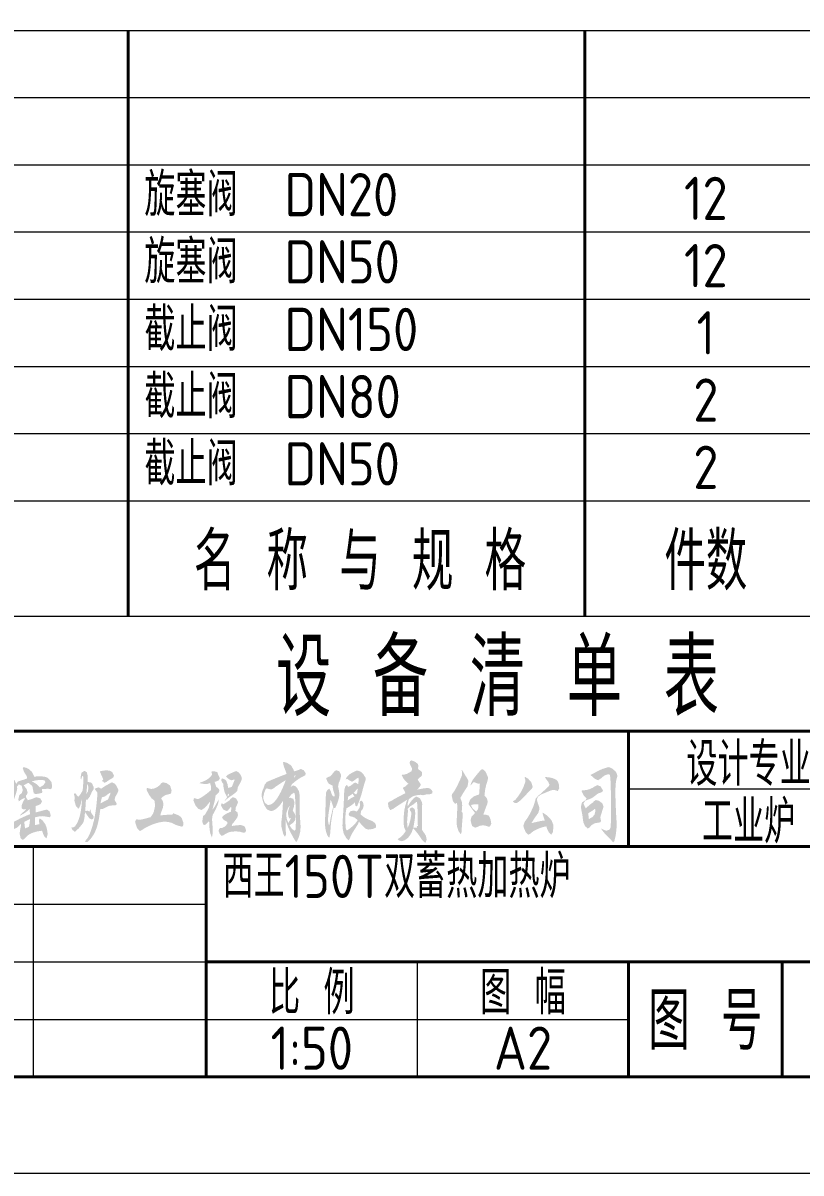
# Model space of a CAD drawing. Header units: millimetres. Extents: x -45744 to 19596, y 135 to 25335.
# Drawn here: x 10650 to 15513, y 135 to 7321 of the extents above; entities that cross this region are included whole.
import ezdxf
from ezdxf.enums import TextEntityAlignment as Align

# ---------------------------------------------------------------- set-up
doc = ezdxf.new("R2010")
doc.units = ezdxf.units.MM
doc.header["$LTSCALE"] = 500
doc.layers.add('ELEMENT', color=3, linetype='Continuous')
for name, color, linetype, lineweight in [('SHI', 7, 'Continuous', 40), ('WEN', 3, 'Continuous', 20), ('XI', 2, 'Continuous', 20)]:
    doc.layers.add(name, color=color, linetype=linetype, lineweight=lineweight)
doc.styles.add('GB', font='gbenor.shx', dxfattribs={"bigfont": 'gbcbig.shx'})

# ---------------------------------------------------------------- blocks, each defined once
blk = doc.blocks.new('A$C2E9364A1')
at = {"layer": 'ELEMENT'}
h = blk.add_hatch(color=256, dxfattribs=at)
h.paths.add_polyline_path([(1179.6, 298), (1178.6, 302.4), (1171.2, 317.6), (1159.8, 328.2), (1147.9, 334.6), (1136.7, 337.6), (1132.9, 333.8), (1137, 320.6), (1139.5, 315.3), (1149.4, 300.1), (1151.4, 290.9), (1150.2, 290.4), (1134.4, 284.8), (1123.8, 281.8), (1112.3, 277.5), (1156, 272.9), (1156.2, 272.9), (1167.9, 263.3), (1172.7, 258.7), (1175.5, 244.2), (1178.3, 229.5), (1185.4, 226), (1186.7, 226), (1200.7, 228.3), (1212.6, 231.1), (1213.8, 234.6), (1211.8, 247.3), (1230.3, 247.8), (1235.9, 249.1), (1204, 254.1), (1202.9, 254.7), (1191.5, 265.8), (1186.7, 269.6), (1170.2, 279), (1171, 279), (1185.7, 282.3), (1199.1, 284.3), (1212.1, 284.8), (1244.8, 284.8), (1236.4, 293.5)])
h.paths.add_polyline_path([(1109, 242.7), (1110.1, 250.1), (1108.5, 255.7), (1116.9, 266.6), (1105.8, 268.1), (1099.7, 282.6), (1094.1, 286.4), (1092, 283.1), (1094.1, 273.4), (1096.4, 264.8), (1092.3, 246.5), (1091.8, 245), (1085.2, 228.5), (1084.4, 227.2), (1081.9, 207.7), (1082.4, 196.8), (1088, 185.9), (1090, 187.2), (1091.8, 189.4), (1097.9, 206.9), (1105.8, 230.8)])
h.paths.add_polyline_path([(1152.9, 233.1), (1149.1, 246.8), (1141, 256.9), (1136.7, 261.8), (1141.3, 264.8), (1156, 272.9), (1112.3, 277.5), (1105.8, 268.1), (1116.9, 266.6), (1120.7, 264.3), (1128.6, 260.7), (1131.6, 248.6), (1132.9, 242), (1129.1, 230.3), (1118.9, 221.9), (1118.7, 221.7), (1114.9, 204.7), (1116.4, 196.5), (1120, 198.3), (1126.6, 203.4), (1140.8, 210.5), (1145.8, 215.1), (1147.1, 220.4), (1150.7, 224.7)])
h.paths.add_polyline_path([(1252.4, 274.4), (1244.8, 284.8), (1212.1, 284.8), (1223.2, 282.6), (1227, 275.5), (1218.9, 264), (1216.1, 261.5), (1204, 254.1), (1235.9, 249.1), (1241.3, 247.5), (1246.8, 246), (1251.7, 248.6), (1254.2, 255.7)])
h.paths.add_polyline_path([(1223.2, 298), (1215.6, 298.8), (1201.4, 299.3), (1193, 299.3), (1179.6, 298), (1236.4, 293.5)], flags=17)
h.paths.add_polyline_path([(1205.7, 207.7), (1203.7, 209), (1190.5, 212.8), (1185.2, 211.8), (1180.9, 209.7), (1167.9, 204.9), (1153.7, 200.9), (1212.8, 195.8)], flags=17)
h.paths.add_polyline_path([(1206.5, 185.1), (1212.8, 195.8), (1153.7, 200.9), (1145.8, 215.1), (1140.8, 210.5), (1141.3, 206.9), (1133.9, 193), (1129.3, 181.8), (1127.8, 168.1), (1161.3, 164.6), (1161.6, 162.5), (1162.6, 143), (1185.9, 150.1), (1186.7, 163.3), (1185.9, 176.8), (1195.1, 179.5)])
h.paths.add_polyline_path([(1161.3, 164.6), (1146.6, 164.3), (1141, 157), (1126.8, 144.5), (1121.2, 138.7), (1123.5, 138.2), (1124.3, 138.4), (1138.2, 146), (1149.9, 154.2)])
h.paths.add_polyline_path([(1127.8, 168.1), (1135.2, 162.8), (1146.6, 164.3), (1161.3, 164.6)])
h.paths.add_polyline_path([(1201.2, 133.9), (1213.3, 134.9), (1248.9, 135.6), (1248.9, 136.7), (1244, 154.2), (1233.1, 162.5), (1185.9, 150.1), (1162.6, 143), (1150.2, 137.9), (1135.4, 131.3), (1121.7, 125), (1162.6, 123), (1162.1, 109.8), (1158.8, 91.2), (1183.1, 97.8), (1183.1, 109), (1183.9, 130.1), (1186.4, 130.6)])
h.paths.add_polyline_path([(1150.7, 117.4), (1162.6, 123), (1121.7, 125), (1109.3, 118.6), (1097.6, 112.6), (1087.2, 106.5), (1082.4, 104.7), (1125.8, 103.2), (1125.3, 94), (1121.5, 74.5), (1120.2, 63.8), (1120.2, 61.6), (1124.3, 43.8), (1133.2, 36.2), (1143.6, 44.5), (1146.6, 48.6), (1155.2, 56.5), (1166.1, 63.1), (1179.3, 68.1), (1194.8, 72.2), (1212.8, 74.7), (1143.1, 84.4), (1141.5, 91.2), (1139.2, 111.3)])
h.paths.add_polyline_path([(1125.8, 103.2), (1082.4, 104.7), (1079.9, 105.4), (1077.8, 106.2), (1074.3, 101.6), (1079.1, 86.7), (1090, 80.3), (1092.6, 80.6), (1106.5, 85.9), (1114.4, 91.2)])
h.paths.add_polyline_path([(1225.3, 102.9), (1215.6, 116.1), (1214.9, 116.9), (1203.4, 126), (1200.1, 119.2), (1201.4, 101.1), (1196.8, 100.9), (1183.1, 97.8), (1158.8, 91.2), (1151.7, 88.2), (1143.1, 84.4), (1212.8, 74.7), (1216.6, 62.8), (1223.5, 49.4), (1230.8, 43.3), (1231.6, 43.5), (1235.7, 59.8), (1234.9, 72.5), (1230.6, 91.2)])
h.paths.add_polyline_path([(1248.9, 135.6), (1213.3, 134.9), (1219.7, 134.6), (1232.6, 132.6), (1244.8, 130.3)], flags=17)
h = blk.add_hatch(color=256, dxfattribs=at)
h.paths.add_polyline_path([(2254.7, 319.9), (2251.4, 328.7), (2243.3, 342.7), (2238.7, 347), (2225.5, 355.1), (2224.3, 355.4), (2211.3, 359.5), (2208.5, 356.9), (2212.3, 341.2), (2213.1, 338.6), (2219.5, 321.9), (2223.8, 309.5), (2217.2, 306.9), (2204.5, 302.1), (2191, 296.8), (2176.6, 290.9), (2254.5, 293.5), (2256.2, 301.6), (2261.3, 303.6), (2301.2, 304.4), (2302.9, 311.5)])
h.paths.add_polyline_path([(2283.1, 330), (2281.6, 329.8), (2281.6, 329.5), (2272, 325.2), (2254.7, 319.9), (2302.9, 311.5), (2294.8, 324.4)])
h.paths.add_polyline_path([(2203, 273.2), (2220.2, 283.8), (2274.5, 289.4), (2285.2, 295.8), (2295.3, 300.6), (2301.2, 304.4), (2261.3, 303.6), (2262.3, 302.4), (2254.5, 293.5), (2176.6, 290.9), (2142.8, 276.7), (2133.2, 265.8), (2129.9, 254.1), (2142.1, 249.8), (2149.9, 247.5), (2159.6, 245), (2169, 249.1), (2169.7, 249.8), (2177.8, 256.2), (2188.7, 263.8)])
h.paths.add_polyline_path([(2137.2, 246.5), (2142.1, 249.8), (2129.9, 254.1), (2123.5, 239.4), (2120, 223.7), (2120.7, 216.1), (2126.1, 195), (2132.2, 178.8), (2148.9, 180.8), (2145.9, 181.1), (2133.9, 190.2), (2132.2, 193), (2127.1, 209.5), (2127.1, 212.3), (2131.1, 231.1)])
h.paths.add_polyline_path([(2197.1, 181.3), (2209, 198.3), (2182.9, 206.2), (2171.5, 192), (2160.1, 183.6), (2148.9, 180.8), (2132.2, 178.8), (2140.5, 165.8), (2146.4, 160.5), (2159.1, 156.2), (2163.6, 156.5), (2174.3, 160.5), (2185.4, 168.9)])
h.paths.add_polyline_path([(2268.2, 249.8), (2259.3, 259.2), (2250.2, 261.8), (2240.5, 255.4), (2209, 254.9), (2201.4, 238.2), (2193.6, 223.2), (2185.4, 209.7), (2232.9, 210.2), (2233.7, 212), (2243.8, 225.2), (2253.5, 231.6), (2275.3, 236.6)])
h.paths.add_polyline_path([(2277.6, 220.7), (2275.3, 236.6), (2253.5, 231.6), (2257, 228.3), (2257.3, 228), (2258.5, 216.1), (2260.3, 188.2), (2260.8, 178), (2261.6, 157.7), (2261.8, 138.2), (2262.1, 119.7), (2261.8, 94.3), (2261.3, 81.1), (2257.8, 74.5), (2280.1, 70.9), (2281.6, 89.2), (2281.6, 91.5), (2280.3, 113.1), (2279.1, 127.5), (2278.1, 146.3), (2278.1, 146.8), (2277.3, 164.1), (2277.3, 186.4), (2277.3, 204.9)])
h.paths.add_polyline_path([(2249.9, 270.6), (2261.6, 280.3), (2274.5, 289.4), (2220.2, 283.8), (2216.4, 273.2), (2209, 254.9), (2240.5, 255.4), (2245.6, 266.6)], flags=17)
h.paths.add_polyline_path([(2228.6, 165.8), (2236.5, 178.8), (2208.5, 188.7), (2206.8, 160.5), (2205.2, 138.7), (2203.7, 123.5), (2202.4, 114.3), (2201.4, 100.1), (2202.2, 92.3), (2207.3, 70.7), (2210.3, 60.3), (2216.9, 49.4), (2221, 58.3), (2221, 58.8), (2220.2, 80.1), (2220.2, 82.6), (2219.5, 101.9), (2219.2, 122.2), (2224.8, 122.2), (2222, 138.9), (2222.7, 148.1)])
h.paths.add_polyline_path([(2280.1, 70.9), (2257.8, 74.5), (2248.1, 80.3), (2245.1, 83.1), (2235.7, 97.6), (2238.5, 98.9), (2230.9, 106.7), (2224.8, 122.2), (2219.2, 122.2), (2223.5, 107.2), (2230.1, 89.2), (2231.9, 85.1), (2239.2, 69.4), (2248.1, 52.7), (2254.2, 41.8), (2261.1, 30.6), (2263.9, 28.6), (2266.4, 30.3), (2274.8, 49.4), (2275.5, 51.7)])
h.paths.add_polyline_path([(2259, 118.4), (2261.1, 130.1), (2240.8, 127.8), (2241.5, 127), (2240.8, 124.5), (2230.9, 106.7), (2238.5, 98.9), (2250.7, 107.5)])
h.paths.add_polyline_path([(2252.7, 152.4), (2249.1, 157.7), (2251.2, 164.6), (2253.7, 173.2), (2256.5, 190.7), (2256.5, 192), (2251.9, 206.2), (2239.2, 211), (2232.9, 210.2), (2185.4, 209.7), (2182.9, 206.2), (2209, 198.3), (2208.5, 188.7), (2236.5, 178.8), (2237, 177.3), (2233.2, 166.6), (2229.1, 150.1), (2231.1, 134.1), (2235.7, 124.7), (2238.5, 126.3), (2240.8, 127.8), (2261.1, 130.1), (2258.5, 143)])
h = blk.add_hatch(color=256, dxfattribs=at)
h.paths.add_polyline_path([(2824.1, 241.5), (2763.7, 244.2), (2764.2, 245.3), (2775.2, 257.2), (2777.9, 264), (2777.4, 267.8), (2768.1, 281.8), (2765.8, 286.1), (2772.9, 294.2), (2782, 300.8), (2784, 308.4), (2783.3, 316.3), (2780, 320.6), (2773.1, 325.2), (2768.1, 329.3), (2767, 332.6), (2767.8, 337.1), (2768.6, 344), (2766.3, 350.8), (2754.1, 360), (2753.1, 360.5), (2740.4, 365.5), (2734.1, 362.5), (2732, 354.4), (2737.3, 341.9), (2741.9, 333.3), (2741.2, 321.4), (2721.9, 310), (2710.7, 306.9), (2699, 305.4), (2706.9, 290.4), (2715.3, 279.5), (2727.5, 268.9), (2723.6, 265.8), (2712.7, 256.4), (2707.2, 254.1), (2704.1, 251.4), (2712.2, 237.1), (2714.5, 229.5), (2708.4, 226.5), (2691.4, 217.9), (2677.5, 210.2), (2666.6, 204.2), (2658.9, 199.3), (2650.1, 195.3), (2644.2, 192.2), (2643, 187.4), (2645.2, 171.7), (2652.3, 159.5), (2664.3, 165.1), (2669.1, 168.4), (2678.5, 175), (2690.7, 182.8), (2705.1, 192.2), (2722.4, 202.9), (2728.2, 202.9), (2731, 206.4), (2743.9, 215.8), (2747.8, 217.6), (2760.4, 221.2), (2776.2, 223.2), (2801, 224.5), (2812.2, 225.2), (2814.5, 225.2), (2825.1, 228.5), (2827.2, 235.1)])
h.paths.add_polyline_path([(2817.3, 248.3), (2808.7, 251.6), (2803.8, 251.4), (2787.6, 249.1), (2775.4, 246.8), (2763.7, 244.2), (2824.1, 241.5)], flags=17)
h.paths.add_polyline_path([(2801, 224.5), (2776.2, 223.2), (2787.8, 221.4)], flags=17)
h.paths.add_polyline_path([(2783, 150.9), (2783, 164.8), (2784.3, 183.3), (2784, 191.5), (2776.2, 206.4), (2772.9, 209.5), (2761.2, 215.8), (2757.6, 215.1), (2748.8, 208.5), (2737.6, 195.5), (2761.7, 194.5), (2763.2, 189.4), (2764, 181.3), (2765.3, 156.2), (2765.3, 154.2), (2765.8, 135.4), (2766, 115.6), (2766.3, 94.8), (2761.2, 93), (2762, 92), (2763.7, 87.2), (2724.4, 86.4), (2746.7, 85.1), (2755.4, 75.5), (2766.5, 61.8), (2775.9, 48.6), (2784, 35.9), (2792.2, 27.8), (2798.2, 24.8), (2802.8, 38.2), (2799.8, 53.4), (2795.7, 60.5), (2783.8, 77.8), (2784, 93.8)])
h.paths.add_polyline_path([(2754.6, 130.3), (2755.6, 148.3), (2753.3, 164.1), (2743.9, 170.9), (2735.6, 168.4), (2732.5, 161), (2736.3, 155.7), (2740.1, 148.3), (2739.9, 145), (2736.1, 123), (2735.8, 121.7), (2731, 102.9), (2724.4, 86.4), (2763.7, 87.2), (2762.7, 87.2), (2747.5, 87.4), (2750.3, 100.9), (2753.3, 120.7)], flags=17)
h.paths.add_polyline_path([(2740.4, 67.1), (2746.7, 85.1), (2724.4, 86.4), (2723.9, 87.7), (2722.1, 107.5), (2722.1, 115.3), (2723.6, 134.1), (2725.2, 152.6), (2724.7, 165.3), (2725.4, 166.6), (2724.7, 176), (2724.4, 187.4), (2728.2, 202.9), (2722.4, 202.9), (2720.1, 196.8), (2714.5, 178.5), (2710.7, 160.5), (2709.4, 150.9), (2707.9, 131.8), (2707.4, 110.3), (2707.4, 109.3), (2709.2, 90), (2716.3, 73.2), (2708.2, 61.8), (2697.3, 49.6), (2687.1, 43), (2682.3, 39.7), (2688.1, 34.9), (2698.5, 31.4), (2700.6, 31.6), (2713, 35.7), (2725.7, 45.6), (2731.8, 52.7)])
h.paths.add_polyline_path([(2760.2, 193.8), (2761.7, 194.5), (2737.6, 195.5), (2724.7, 176), (2725.4, 166.6), (2736.8, 177), (2747.8, 183.3)], flags=17)
h = blk.add_hatch(color=256, dxfattribs=at)
h.paths.add_polyline_path([(3539.7, 303.9), (3551.9, 307.9), (3495, 312.5), (3483.4, 307.2), (3480.3, 305.4), (3480.6, 304.9), (3492.8, 293.5), (3500.1, 288.1), (3511.3, 283.3), (3511.5, 283.3), (3524, 291.7), (3527.8, 295.3)])
h.paths.add_polyline_path([(3570.9, 330.8), (3568.9, 332), (3556.7, 337.6), (3547.8, 335.9), (3531.1, 330.5), (3524.2, 327.7), (3510.5, 321.4), (3499.1, 315), (3495, 312.5), (3551.9, 307.9), (3558, 307.2), (3560.8, 304.4), (3562.5, 285.4), (3563, 277.2), (3563.6, 258.7), (3564.3, 235.6), (3564.3, 230.3), (3564.6, 210.5), (3564.6, 191), (3564.8, 171.4), (3564.6, 154.7), (3564.6, 134.6), (3564.6, 117.4), (3564.1, 104.7), (3563.3, 88.4), (3558.2, 78.8), (3546, 75), (3535.4, 67.6), (3544.8, 56.5), (3554.9, 46.8), (3562.3, 40), (3567.1, 34.1), (3573.7, 27), (3578.8, 32.1), (3584.1, 54.2), (3584.4, 56.7), (3587.2, 79.1), (3588.2, 94.8), (3588.2, 104.2), (3587.2, 124.7), (3586.1, 140.7), (3585.1, 162.8), (3584.1, 183.6), (3583.6, 202.6), (3583.1, 220.1), (3583.1, 236.4), (3583.6, 262), (3585.9, 281), (3589.2, 293.5), (3591.7, 301.6), (3587.2, 314.3), (3583.3, 320.1)])
h.paths.add_polyline_path([(3531.3, 238.2), (3531.1, 241.5), (3523, 256.2), (3521.2, 257.7), (3508.7, 263.5), (3496.3, 257.2), (3490.5, 252.9), (3476.5, 246.5), (3467.1, 243.7), (3454.7, 242), (3444.8, 241.5), (3443.3, 238.9), (3448.9, 226.2), (3452.2, 220.4), (3463.3, 208.7), (3463.8, 207.2), (3457.7, 200.1), (3447.6, 193.5), (3445.1, 191.7), (3440.5, 175.2), (3440.5, 170.9), (3444.3, 150.1), (3446.6, 138.9), (3448.9, 120.9), (3450.4, 109.3), (3457.7, 93.8), (3468.4, 83.4), (3475.5, 87.4), (3482.1, 95.6), (3482.4, 96.1), (3494.8, 104.2), (3499.4, 105.7), (3512.5, 108), (3514.8, 108), (3521.9, 110.3), (3523.5, 115.3), (3522.2, 122.2), (3473.7, 123), (3473, 125), (3470.7, 146.8), (3483.4, 154.7), (3485.7, 155.9), (3497.3, 164.3), (3498.8, 165.1), (3461, 167.6), (3457, 173.2), (3450.9, 187.2), (3458, 198.3), (3459, 199.1), (3472.2, 204.2), (3473.7, 204.4), (3486.9, 210.2), (3489, 211.5), (3500.9, 220.7), (3511.8, 229), (3524, 232.6)])
h.paths.add_polyline_path([(3534.1, 174), (3529.3, 187.2), (3527.8, 188.7), (3515.6, 197.8), (3515.3, 198.1), (3502.1, 201.6), (3495, 196.8), (3489, 190.5), (3488.7, 190.5), (3476.5, 181.6), (3472.5, 178), (3461, 167.6), (3498.8, 165.1), (3500.9, 159), (3496.8, 142), (3496.8, 141.7), (3488.7, 131.6), (3473.7, 123), (3522.2, 122.2), (3520.7, 129.3), (3522.2, 136.4), (3526.3, 149.1), (3530.1, 161.8), (3532.3, 168.1)])
h.paths.add_polyline_path([(3546, 75), (3543, 75.3), (3529.8, 80.8), (3524.5, 83.4), (3524, 82.6), (3524.2, 82.1), (3535.4, 67.6)], flags=17)
h = blk.add_hatch(color=256, dxfattribs=at)
h.paths.add_polyline_path([(1401.9, 294.5), (1401.9, 299.3), (1397.8, 316.6), (1387.7, 322.1), (1376.2, 314.8), (1376, 314), (1380.6, 301.3), (1382.6, 299.8), (1383.4, 284.1), (1383.4, 281.5), (1382.6, 264.3), (1380.8, 241.2), (1377.8, 236.1), (1369.4, 222.2), (1363.1, 215.6), (1347.8, 209.7), (1378.3, 208), (1394, 203.1), (1398.6, 202.4), (1400.4, 202.6), (1410.2, 215.6), (1413.5, 223.2), (1395.8, 226.2), (1396.3, 230.5), (1398.1, 251.6), (1400.1, 268.9), (1419.9, 269.6), (1414.8, 273.7), (1400.9, 276.7)])
h.paths.add_polyline_path([(1376, 314), (1371.9, 296), (1373.7, 284.6), (1375.7, 290.2), (1377.8, 298.3), (1380.6, 301.3)], flags=17)
h.paths.add_polyline_path([(1426.7, 250.8), (1426.5, 253.6), (1419.9, 269.6), (1400.1, 268.9), (1404.7, 254.7), (1402.4, 237.4), (1395.8, 226.2), (1413.5, 223.2), (1419.9, 237.4), (1424.7, 243.5)], flags=17)
h.paths.add_polyline_path([(1358.7, 218.4), (1352.1, 227.8), (1347.3, 229.5), (1344.5, 225.5), (1346.3, 220.4), (1347.8, 209.7), (1363.1, 215.6)])
h.paths.add_polyline_path([(1378.3, 208), (1347.8, 209.7), (1347.3, 204.9), (1346.6, 201.4), (1346.6, 198.6), (1351.9, 179.5), (1352.9, 177), (1362.3, 165.8), (1365.8, 168.4), (1371.9, 182.3)])
h.paths.add_polyline_path([(1394, 203.1), (1378.3, 208), (1377.3, 191.7), (1375.2, 170.4), (1372.2, 151.1), (1368.4, 134.1), (1363.6, 119.7), (1358.7, 108), (1349.3, 92.8), (1340.7, 87.7), (1334.1, 87.2), (1338.7, 77.8), (1347.6, 70.7), (1351.1, 72), (1364.6, 84.9), (1373.5, 95.6), (1382.3, 106.7), (1384.1, 110.3), (1387.7, 125.5), (1390.5, 151.4), (1409.2, 153.9), (1391, 155.7), (1391.7, 165.6), (1393.5, 186.4)])
h.paths.add_polyline_path([(1414.8, 150.1), (1412.8, 164.3), (1409.2, 153.9), (1390.5, 151.4), (1399.1, 139.2), (1408, 126.3), (1417.4, 121.4), (1423.7, 124), (1426.2, 130.3), (1425.2, 135.6)], flags=17)
h.paths.add_polyline_path([(1338.2, 88.4), (1335.6, 89), (1334.1, 87.2), (1340.7, 87.7)])
h.paths.add_polyline_path([(1401.6, 157.7), (1391, 155.7), (1409.2, 153.9)], flags=16)
h.paths.add_polyline_path([(1510.2, 302.9), (1502.6, 317.1), (1495.3, 321.9), (1480.8, 324.4), (1478.8, 324.4), (1464.6, 322.7), (1453.4, 320.4), (1452.1, 318.3), (1455.9, 309.5), (1458.2, 304.9), (1465.8, 287.1), (1459.7, 279.8), (1465.6, 278.3), (1469.9, 272.2), (1479.8, 277), (1489.9, 284.3), (1499.8, 289.7), (1507.4, 295)])
h.paths.add_polyline_path([(1447.3, 254.1), (1443.7, 252.9), (1434.1, 250.1), (1430.3, 247.5), (1456.7, 248.3)], flags=17)
h.paths.add_polyline_path([(1528.2, 240.2), (1527.5, 246), (1519.1, 262.5), (1513.3, 269.1), (1501.6, 274.7), (1497.3, 272.9), (1497, 272.7), (1483.6, 265.1), (1482.1, 264.3), (1470.1, 257.4), (1456.7, 248.3), (1430.3, 247.5), (1434.1, 242), (1442, 231.1), (1440.7, 213.5), (1438.7, 191.5), (1436.4, 170.7), (1433.6, 151.4), (1430.5, 133.4), (1427.2, 116.9), (1423.2, 101.6), (1422.9, 99.9), (1416.1, 77.8), (1409, 59.8), (1401.6, 45.6), (1394, 35.7), (1389.9, 29.6), (1394.8, 27.8), (1401.6, 28.8), (1412, 39.2), (1417.9, 46.6), (1427.2, 61), (1432.1, 70.2), (1438.9, 87.4), (1442.7, 100.4), (1447, 119.9), (1448.1, 125.5), (1450.8, 143.8), (1453.9, 165.1), (1472.7, 168.9), (1474.2, 170.2), (1487.9, 176.8), (1494, 178.3), (1507.4, 179.5), (1513.8, 179.5), (1519.1, 180.8), (1520.9, 184.9), (1520.9, 186.6), (1455.4, 187.9), (1455.7, 194.3), (1460.2, 212.8), (1473.4, 216.6), (1485.9, 226.7), (1494.2, 231.8)])
h.paths.add_polyline_path([(1516.3, 216.1), (1524.4, 229.5), (1528.2, 240.2), (1494.2, 231.8), (1495.8, 230.3), (1494.2, 224.5), (1485.1, 203.9), (1483.1, 202.9), (1471.9, 197.3), (1455.4, 187.9), (1520.9, 186.6), (1512.3, 203.4)], flags=17)
h.paths.add_polyline_path([(1472.7, 168.9), (1453.9, 165.1), (1463, 164.1)], flags=17)
h = blk.add_hatch(color=256, dxfattribs=at)
h.paths.add_polyline_path([(1948.2, 292), (1942.4, 303.1), (1936.8, 317.1), (1924.1, 320.6), (1914.4, 319.9), (1912.9, 317.1), (1914.4, 312.8), (1916, 308.7), (1915.2, 305.1), (1903, 292), (1893.9, 285.6), (1881.2, 279), (1865.7, 273.4), (1907.3, 271.9), (1911.9, 255.4), (1911.4, 243), (1904.5, 236.6), (1892.9, 227.2), (1879.4, 217.6), (1866.2, 209.2), (1857.6, 204.9), (1838.6, 200.1), (1838.6, 199.6), (1907.6, 195.3), (1906.8, 187.7), (1902.5, 170.4), (1897.4, 160.3), (1917.2, 162), (1918, 166.3), (1923.1, 185.1), (1926.9, 199.8), (1930.7, 221.4), (1934, 223.4), (1944.1, 233.3), (1946.2, 243), (1940.1, 251.4), (1932.5, 256.2), (1932, 258.2), (1926.1, 276.7), (1930.2, 277.5), (1942.6, 282.3)])
h.paths.add_polyline_path([(1907.3, 271.9), (1865.7, 273.4), (1864.2, 271.1), (1872.3, 269.6), (1879.9, 268.4), (1891.4, 267.3), (1893.4, 267.3)], flags=17)
h.paths.add_polyline_path([(1907.6, 195.3), (1838.6, 199.6), (1845.7, 182.6), (1849.2, 176.2), (1858.9, 165.1), (1871.1, 160.5), (1872.3, 160.8), (1885, 168.9), (1886, 169.6), (1895.4, 180.3)])
h.paths.add_polyline_path([(1857.6, 204.9), (1850, 207.2), (1843.9, 209.5), (1840.1, 207.2), (1838.6, 200.1)])
h.paths.add_polyline_path([(1926.9, 156.2), (1931.2, 163.8), (1938.6, 181.6), (1940.1, 185.4), (1944.1, 202.4), (1943.9, 203.4), (1936.8, 193), (1934.7, 188.7), (1926.1, 173.7), (1917.2, 162), (1897.4, 160.3), (1887.3, 142.7), (1878.4, 134.9), (1875.4, 115.3), (1902.3, 113.6), (1903.8, 110.5), (1903.8, 98.9), (1905.6, 78.3), (1908.6, 62.8), (1915, 46.8), (1917.5, 59.8), (1917.7, 62.1), (1918.3, 81.3), (1918.3, 82.4), (1917, 101.9), (1916.7, 103.4), (1915.5, 123), (1918, 138.9), (1918.5, 140)])
h.paths.add_polyline_path([(1897.2, 108), (1902.3, 113.6), (1875.4, 115.3), (1875.6, 109.8), (1881, 97.6), (1888.1, 99.9)], flags=17)
h.paths.add_polyline_path([(1980.4, 264.3), (1974.8, 280.3), (1970.8, 285.4), (1958.6, 290.9), (1955, 288.7), (1953.5, 282.3), (1957.1, 274.7), (1961.6, 268.9), (1962.7, 257.7), (1962.7, 256.7), (1966.5, 237.9), (1969.3, 230), (1981.7, 228.5), (1986.3, 223.2), (1980.9, 216.8), (1977.9, 212.8), (1970, 201.6), (1966.5, 195.8), (1967, 195.8), (1975.1, 203.9), (1980.4, 208.7), (1993.1, 217.6), (1994.4, 218.6), (2006.3, 227), (2013.9, 233.3), (2020, 240.2), (1981.4, 251.4)])
h.paths.add_polyline_path([(2035.5, 302.9), (2025.8, 315.8), (2014.7, 321.1), (2007.1, 318.3), (1996.9, 313.5), (1994.1, 312.8), (1980.9, 306.4), (1973.1, 298.8), (1976.9, 294.5), (1985, 288.1), (2008.6, 286.4), (2009.1, 284.8), (2004.3, 272.9), (1997.4, 256.4), (1994.6, 254.9), (1981.4, 251.4), (2020, 240.2), (2021.8, 254.1), (2029.1, 267.1), (2035.7, 279.8), (2039, 290.4)])
h.paths.add_polyline_path([(2007.1, 286.1), (2008.6, 286.4), (1985, 288.1), (1994.9, 283.1)], flags=17)
h.paths.add_polyline_path([(1981.7, 228.5), (1969.3, 230), (1977.9, 212.8), (1980.9, 216.8), (1979.9, 218.9)], flags=17)
h.paths.add_polyline_path([(2022.8, 193), (2022.8, 193.5), (2015.2, 207.7), (2013.9, 208.7), (2000.7, 213.3), (1991.6, 205.4), (1987, 199.8), (1986.5, 199.3), (1973.6, 190.7), (1961.9, 184.1), (2019.2, 182.6)])
h.paths.add_polyline_path([(2019.2, 182.6), (1961.9, 184.1), (1958.9, 185.9), (1956.6, 187.9), (1954, 185.9), (1952.8, 180.3), (1953, 178), (1994.1, 173.7), (1995.4, 168.4), (1993.4, 153.2), (1980.2, 147.8), (1969.8, 142.2), (1960.1, 134.9), (1957.1, 128), (1964.2, 119.2), (1975.9, 112.6), (1980.2, 106.7), (1972.3, 94.8), (1969.5, 92), (1957.3, 86.4), (1952.8, 86.4), (1948.2, 85.1), (1944.1, 80.3), (1942.6, 73.2), (2009.3, 71.7), (2017, 71.7), (2029.4, 70.7), (2031.9, 70.2), (2046.4, 66.1), (2053.2, 68.1), (2056.3, 76.3), (2051.2, 90), (2048.7, 93.5), (1996.7, 94), (1999.2, 102.4), (2004, 107.5), (2014.4, 121.7), (2019.8, 129.3), (2022.8, 140), (2020.3, 150.9), (2012.1, 157), (2013.9, 171.7)])
h.paths.add_polyline_path([(1991.3, 170.9), (1994.1, 173.7), (1953, 178), (1961.1, 163.6), (1963.2, 161.8), (1975.6, 156.2), (1980.7, 157.7)], flags=17)
h.paths.add_polyline_path([(2035.2, 98.3), (2027.4, 97.8), (2014.2, 96.6), (1996.7, 94), (2048.7, 93.5)], flags=17)
h.paths.add_polyline_path([(2009.3, 71.7), (1942.6, 73.2), (1947.4, 61.3), (1955.8, 53.4), (1963.4, 56.5), (1973.1, 62.8), (1985.7, 68.4), (1995.1, 70.7)])
h = blk.add_hatch(color=256, dxfattribs=at)
h.paths.add_polyline_path([(2444.8, 284.6), (2449.1, 300.8), (2448.8, 305.9), (2442, 319.9), (2441.2, 320.4), (2428.3, 324.7), (2419.9, 319.1), (2419.1, 317.1), (2408.7, 303.9), (2403.4, 299.8), (2390.2, 293.7), (2387.2, 290.4), (2393.3, 276.2), (2397.8, 269.4), (2410.5, 262.8), (2413.8, 261), (2414.3, 255.4), (2416.1, 244.2), (2420.4, 230.8), (2422.7, 220.7), (2420.4, 214.8), (2440.2, 210.2), (2442.2, 226.2), (2439.4, 245), (2436.7, 256.9), (2439.2, 271.9)])
h.paths.add_polyline_path([(2440.2, 210.2), (2420.4, 214.8), (2413.3, 219.9), (2407.2, 233.1), (2407, 236.6), (2400.1, 248.3), (2392.8, 243.5), (2387.2, 233.1), (2386.7, 229.8), (2385.4, 208), (2406, 203.9), (2410.3, 191.5), (2416.6, 173.2), (2412.8, 158.7), (2408.5, 140.5), (2404.7, 121.4), (2401.1, 101.6), (2399.1, 97.8), (2406.2, 92.8), (2407.5, 107.5), (2410, 125.2), (2413.6, 146), (2418.1, 169.9), (2426, 170.7), (2434.4, 190.7)])
h.paths.add_polyline_path([(2406, 203.9), (2385.4, 208), (2385.1, 191.5), (2384.4, 166.9), (2383.9, 146.6), (2383.1, 130.1), (2382.1, 117.6), (2381.8, 104.9), (2382.1, 101.9), (2384.6, 81.9), (2386.2, 73.5), (2391.7, 56.5), (2399.1, 45.6), (2400.9, 47.8), (2403.9, 63.1), (2406.2, 92), (2406.2, 92.8), (2399.1, 97.8), (2396.3, 104.9), (2395, 117.6), (2395.8, 134.4), (2396.6, 141.2), (2399.6, 161.8), (2400.1, 164.6), (2402.9, 182.1)])
h.paths.add_polyline_path([(2426, 170.7), (2418.1, 169.9), (2422.4, 167.6)], flags=17)
h.paths.add_polyline_path([(2539.7, 310.2), (2528.8, 319.6), (2516.1, 323.4), (2510, 321.9), (2494.5, 314.3), (2482.6, 306.9), (2473.5, 298), (2468.1, 287.4), (2468.9, 286.6), (2470.9, 287.9), (2474.7, 288.7), (2513.3, 290.4), (2520.4, 293.7), (2549.8, 294.2)])
h.paths.add_polyline_path([(2513.3, 290.4), (2474.7, 288.7), (2482.8, 283.1), (2493.8, 277.5), (2503.1, 282.3)], flags=17)
h.paths.add_polyline_path([(2550.8, 287.4), (2549.8, 294.2), (2520.4, 293.7), (2521.9, 288.9), (2521.9, 287.6), (2519.9, 267.1), (2489.4, 261.5), (2478.8, 256.2), (2465.3, 255.4), (2518.1, 249.3), (2515.3, 230.8), (2511, 224.7), (2532.6, 222.9), (2538.7, 245.3), (2538.9, 246.8), (2545.5, 270.4), (2549.6, 282.3)])
h.paths.add_polyline_path([(2519.9, 267.1), (2508.2, 273.9), (2501.1, 270.6), (2489.4, 261.5)], flags=17)
h.paths.add_polyline_path([(2472.2, 264.3), (2465.3, 255.4), (2478.8, 256.2)], flags=17)
h.paths.add_polyline_path([(2509.7, 240.7), (2518.1, 249.3), (2465.3, 255.4), (2462.5, 243.5), (2461, 220.4), (2461, 213.8), (2460.5, 200.4), (2459.7, 183.3), (2458.5, 162.5), (2457, 137.9), (2455.2, 109.8), (2454.7, 97.1), (2455.2, 85.1), (2458.7, 67.4), (2473.2, 75.8), (2468.9, 81.1), (2467.4, 99.1), (2467.1, 102.4), (2466.6, 121.7), (2466.6, 129.8), (2468.1, 149.9), (2471.4, 167.4), (2485.1, 175.2), (2497.3, 184.1), (2506.9, 193.5), (2523.2, 195), (2476.5, 200.1), (2478, 215.8), (2484.1, 218.6), (2496.5, 227.5), (2500.9, 230.8)])
h.paths.add_polyline_path([(2532.6, 222.9), (2511, 224.7), (2500.9, 230.8), (2496.5, 227.5), (2504.2, 215.8), (2502.6, 215.3), (2491, 209.7), (2476.5, 200.1), (2523.2, 195), (2527, 205.4)])
h.paths.add_polyline_path([(2523.2, 195), (2506.9, 193.5), (2506.4, 185.9), (2508.5, 178.5), (2512, 175.2), (2515.6, 177.3), (2515.8, 177.5)], flags=17)
h.paths.add_polyline_path([(2542.5, 178.5), (2539.4, 193.5), (2532.8, 199.1), (2527.8, 196.8), (2525.7, 192), (2526.7, 186.6), (2527.5, 180.1), (2525, 169.6), (2514.3, 153.9), (2479.8, 143.8), (2484.1, 135.1), (2494, 132.9), (2505.4, 128.8), (2505.9, 128.5), (2517.6, 118.4), (2515.6, 114.8), (2523.2, 112.6), (2527.2, 107), (2538.7, 94), (2541.2, 91.5), (2552.1, 81.9), (2562.8, 79.6), (2565.6, 79.8), (2580, 82.1), (2592.2, 86.7), (2594, 94.5), (2589.7, 106.2), (2589.4, 106.5), (2577.2, 115.1), (2564.8, 119.7), (2550.6, 126.5), (2538.9, 134.1), (2529.5, 142.2), (2531.8, 156.5), (2539.4, 166.1)])
h.paths.add_polyline_path([(2518.1, 100.9), (2523.2, 112.6), (2515.6, 114.8), (2506.2, 102.7), (2493.2, 90.5), (2481.8, 81.1), (2473.2, 75.8), (2458.7, 67.4), (2461.5, 59.8), (2470.2, 44.8), (2480, 35.2), (2484.4, 40.7), (2488.2, 50.4), (2496, 65.9), (2506.2, 82.1)])
h.paths.add_polyline_path([(2514.3, 153.9), (2513.8, 154.2), (2500.6, 158.2), (2500.3, 158.2), (2486.9, 154.9), (2479.8, 143.8)], flags=17)
h = blk.add_hatch(color=256, dxfattribs=at)
h.paths.add_polyline_path([(3048.4, 314.3), (3044.1, 321.4), (3034.2, 329.3), (3027.6, 326.7), (3024.3, 323.2), (3011.1, 307.7), (3001.2, 295.3), (2993.1, 284.6), (2986.5, 271.9), (2984.2, 264), (2985.3, 262), (2990.1, 268.9), (2997.9, 275.5), (3053.5, 277.5), (3056.6, 292), (3056.3, 295.8)])
h.paths.add_polyline_path([(3053.5, 277.5), (2997.9, 275.5), (3004.3, 273.4), (3012.7, 269.9), (3022.8, 269.1), (3022.1, 261), (3020.8, 238.7), (3019.5, 223.9), (3012.2, 222.4), (2998.5, 216.8), (2988.1, 208.7), (2981.7, 201.4), (2976.4, 187.2), (2977.1, 182.6), (2985.5, 170.7), (3002.3, 148.3), (3008.4, 154.7), (3004.3, 156.7), (2992.9, 166.9), (2986.3, 178.5), (2990.3, 182.6), (3002, 183.6), (3053.3, 184.9), (3055, 195.8), (3051.7, 208.7), (3041.8, 220.4), (3041.8, 221.9), (3044.4, 243.5), (3048.4, 262)])
h.paths.add_polyline_path([(3053.3, 184.9), (3002.6, 183.6), (3016.7, 183.1), (3015.5, 164.3), (3008.4, 154.7), (3002.3, 148.3), (3000.5, 145.8), (2988.3, 133.6), (2985, 119.9), (2985.5, 112), (2990.1, 95.6), (2990.8, 94.3), (3002.8, 87.4), (3009.6, 89.2), (3021.8, 94.8), (3034.2, 97.1), (3070, 103.2), (3067, 121.4), (3059.6, 137.2), (3037, 140.5), (3038.3, 145), (3043.6, 160.5)])
h.paths.add_polyline_path([(2947.2, 150.9), (2948.5, 162.8), (2949.7, 179.3), (2948.2, 193), (2927.2, 190.2), (2929.4, 179.3), (2929.2, 164.1), (2928.2, 140), (2927.2, 122.4), (2926.6, 109), (2927.9, 92.8), (2933.8, 75.5), (2934.8, 72.7), (2943.6, 60.5), (2946.7, 66.9), (2947.5, 77.5), (2948.5, 94.8), (2950.2, 115.9), (2952.3, 141.2)])
h.paths.add_polyline_path([(2952.3, 227.8), (2961.4, 242.5), (2970.3, 255.7), (2971.6, 258.2), (2975.1, 276.7), (2974.9, 281.8), (2967.2, 296.5), (2962.9, 302.6), (2951, 322.9), (2948.5, 326.2), (2947.7, 324.7), (2948.5, 319.9), (2949, 311.7), (2948.2, 302.9), (2946.4, 297.8), (2937.3, 277.5), (2936.3, 275.2), (2927.7, 257.7), (2920.3, 243.7), (2916.7, 238.2), (2907.6, 225.5), (2906.3, 218.9), (2906.6, 218.1), (2910.9, 199.1), (2911.7, 196.5), (2920.6, 185.1), (2927.2, 190.2), (2948.2, 193), (2942.1, 210.5), (2942.9, 211.8)])
h.paths.add_polyline_path([(3070, 103.2), (3034.2, 97.1), (3038.3, 97.1), (3051.2, 94), (3061.4, 90.7), (3063.2, 91)], flags=17)
h.paths.add_polyline_path([(3048.7, 140.7), (3037, 140.5), (3059.6, 137.2)], flags=17)
h.paths.add_polyline_path([(2949.7, 152.6), (2947.2, 150.9), (2952.3, 141.2)], flags=17)
h = blk.add_hatch(color=256, dxfattribs=at)
h.paths.add_polyline_path([(3253.5, 207.2), (3254.2, 208.5), (3264.1, 219.6), (3273.5, 227.2), (3286.2, 238.7), (3300.4, 251.9), (3306, 256.9), (3310.6, 264.3), (3305.2, 277), (3297.1, 287.4), (3292, 295), (3294.6, 296.5), (3306.5, 295.5), (3321, 292.7), (3335.9, 286.9), (3344.3, 280), (3349.6, 265.3), (3350.7, 250.6), (3344.6, 237.9), (3338, 241), (3327.8, 243.7), (3317.9, 241.7), (3301.4, 235.1), (3274, 223.7), (3262.9, 214.8), (3258.5, 203.9), (3261.3, 191.5), (3268.2, 172.2), (3269, 164.3), (3264.4, 148.3), (3253, 132.9), (3243.6, 118.6), (3236, 106.2), (3255, 110.5), (3268.7, 113.6), (3276.8, 115.3), (3277.1, 115.3), (3290.8, 116.6), (3291.3, 116.6), (3283.4, 140.2), (3281.9, 146.3), (3282.9, 149.1), (3293.3, 142.5), (3298.6, 138.7), (3311.1, 127), (3319.4, 116.9), (3325.8, 100.4), (3326.6, 90.7), (3324.8, 70.4), (3323.8, 66.9), (3317.4, 58), (3307.3, 68.4), (3299.9, 84.6), (3297.9, 92.8), (3284.9, 90.2), (3271.5, 85.9), (3259.1, 80.8), (3243.1, 72.2), (3233.4, 64.3), (3232.7, 63.6), (3223.3, 58), (3213.4, 67.4), (3210.8, 71.7), (3203.5, 89.5), (3202.7, 96.3), (3208.1, 112), (3211.6, 116.6), (3219.7, 127.5), (3229.1, 143.8), (3232.9, 151.4), (3242.3, 171.2), (3247.6, 185.9), (3248.4, 188.7)])
h.paths.add_polyline_path([(3237.2, 247.5), (3241, 255.4), (3236.2, 272.9), (3233.2, 277.7), (3222, 289.7), (3210.3, 296.8), (3207.5, 295), (3209.6, 288.9), (3211.1, 280.3), (3210.3, 275.7), (3202.7, 254.9), (3198.4, 245.5), (3190, 230.3), (3179.9, 215.6), (3169.5, 202.6), (3160.6, 196.5), (3159.1, 195.3), (3163.4, 191.2), (3171, 188.7), (3177.6, 190.5), (3191.3, 200.6), (3193.3, 202.4), (3202.5, 211.8), (3213.9, 223.9), (3227.3, 238.7)])
h = blk.add_hatch(color=256, dxfattribs=at)
h.paths.add_polyline_path([(1727.9, 271.1), (1726.2, 271.7), (1713, 274.7), (1705.9, 271.4), (1699.8, 263.3), (1687.1, 253.9), (1677.7, 249.6), (1665, 247.3), (1748.2, 241.7), (1742.9, 259.2), (1740.4, 262.5)])
h.paths.add_polyline_path([(1720.6, 220.7), (1722.9, 222.2), (1736.3, 225.5), (1743.4, 226.7), (1746.7, 232.6), (1748.2, 241.5), (1748.2, 241.7), (1665, 247.3), (1663.2, 247.3), (1650.5, 250.8), (1647.8, 252.4), (1644.7, 247.5), (1646.2, 240.2), (1655.9, 221.9), (1666.3, 207.7), (1677.2, 200.1), (1679.7, 182.6), (1679.2, 173.7), (1674.9, 154.2), (1670.8, 143.8), (1661.5, 130.8), (1650.8, 127.8), (1633, 123.2), (1620.9, 120.4), (1614.3, 119.7), (1597.5, 113.8), (1721.6, 112), (1735.3, 110.8), (1748.7, 107.2), (1761.2, 100.9), (1763, 99.9), (1777.4, 94.8), (1778.7, 94.5), (1791.9, 91.5), (1795.7, 95.3), (1797.5, 103.2), (1797.2, 107), (1791.1, 124.7), (1786.6, 131.6), (1701.3, 137.9), (1705.6, 151.9), (1712.7, 170.4), (1714.7, 185.9), (1711.4, 198.6), (1705.1, 207.2), (1709.2, 213.3)])
h.paths.add_polyline_path([(1670.3, 100.9), (1682.3, 104.9), (1696.5, 109), (1709.7, 111.3), (1721.6, 112), (1597.5, 113.8), (1598, 109.3), (1604.1, 89.7), (1607.9, 81.9), (1617.6, 73.7), (1625.7, 77.3), (1630, 80.6), (1641.2, 87.7), (1654.6, 94.3)])
h.paths.add_polyline_path([(1774.4, 139.7), (1773.6, 140), (1760.4, 144.5), (1754.8, 149.3), (1755.1, 145.3), (1753.8, 142.2), (1752.8, 142), (1737.3, 140.7), (1730, 140.5), (1716.5, 139.5), (1701.3, 137.9), (1786.6, 131.6)], flags=17)
h.paths.add_polyline_path([(1614.3, 119.7), (1608.4, 120.9), (1603.6, 122.2), (1597.5, 113.8)])

msp = doc.modelspace()

# ---------------------------------------------------------------- linework, layer by layer
at = {"layer": 'SHI'}
for p, q in [((11306.8493, 3615.4502), (11306.8493, 7275.4502)), ((14162.234, 3615.4502), (14162.234, 7275.4502)), ((8195.7429, 2895.4502), (18995.7429, 2895.4502)), ((14435.7429, 2175.4502), (14435.7429, 2895.4502)), ((8195.7429, 2175.4502), (18995.7429, 2175.4502)), ((11795.7429, 735.4502), (11795.7429, 2175.4502)), ((11795.7429, 1455.4502), (18995.7429, 1455.4502)), ((14435.7429, 735.4502), (14435.7429, 1455.4502)), ((15395.7429, 1455.4502), (15395.7429, 735.4502))]:
    msp.add_line(p, q, dxfattribs=at)
msp.add_lwpolyline([(-14544.2571, 735.4502), (18995.7429, 735.4502), (18995.7429, 24735.4502), (-14544.2571, 24735.4502)], close=True, dxfattribs=at)
at = {"layer": 'XI'}
for p, q in [((8195.7429, 7275.4502), (18995.7434, 7275.4502)), ((8195.7429, 7275.4502), (18995.7429, 7275.4502)), ((8195.7429, 7275.4502), (18995.7429, 7275.4502)), ((8195.7429, 7275.4502), (18995.7429, 7275.4502)), ((8195.7429, 6855.4502), (18995.7429, 6855.4502)), ((8195.7429, 6435.4502), (18995.7429, 6435.4502)), ((8195.7429, 6015.4502), (18995.7429, 6015.4502)), ((8195.7429, 5595.4502), (18995.7429, 5595.4502)), ((8195.7429, 5175.4502), (18995.7429, 5175.4502)), ((8195.7429, 4755.4502), (18995.7434, 4755.4502)), ((8195.7429, 4335.4502), (18995.7429, 4335.4502)), ((8195.7429, 3615.4502), (18995.7429, 3615.4502)), ((14435.7429, 2535.4502), (18995.7429, 2535.4502)), ((10715.7429, 735.4502), (10715.7429, 2175.4502)), ((8195.7429, 1815.4502), (11795.7429, 1815.4502)), ((8195.7429, 1455.4502), (11795.7429, 1455.4502)), ((13115.7429, 735.4502), (13115.7429, 1455.4502)), ((8195.7429, 1095.4502), (14435.7429, 1095.4502))]:
    msp.add_line(p, q, dxfattribs=at)
msp.add_lwpolyline([(-16044.2571, 135.4502), (19595.7429, 135.4502), (19595.7429, 25335.4502), (-16044.2571, 25335.4502)], close=True, dxfattribs=at)

# ---------------------------------------------------------------- block references
at = {"layer": 'ELEMENT', "xscale": 1.512000000116132, "yscale": 1.512000000072295, "zscale": 1.512}
msp.add_blockref('A$C2E9364A1', (8935.7978, 2161.2715), dxfattribs=at)

# ---------------------------------------------------------------- texts
at = {"layer": 'WEN', "style": 'GB'}
for s, p in [('旋塞阀  DN20', (11408.8493, 6113.9875)), ('旋塞阀  DN50', (11408.8493, 5693.9875)), ('截止阀  DN150', (11408.8493, 5271.7384)), ('截止阀  DN80', (11408.8493, 4851.7384)), ('截止阀  DN50', (11408.8493, 4431.7384)), ('西王150T双蓄热加热炉', (11897.1337, 1853.9875))]:
    msp.add_text(s, height=270, dxfattribs=at).set_placement(p)
for s, height, p in [('12', 270, (14918.5806, 6225.4502)), ('12', 270, (14918.5806, 5805.4502)), ('1', 270, (14918.5806, 5385.4502)), ('2', 270, (14918.5806, 4965.4502)), ('2', 270, (14918.5806, 4545.4502)), ('名 称 与 规 格', 360, (12756.6854, 3975.4502)), ('件数', 360, (14918.5806, 3975.4502)), ('设 备 清 单 表', 480, (13616.2807, 3255.4502)), ('设计专业', 270, (15185.7429, 2703.6592)), ('工业炉', 270, (15185.7429, 2343.6592)), ('比 例', 270, (12455.7428, 1275.4502)), ('图 幅', 270, (13775.7429, 1275.4502)), ('图 号', 360, (14915.7431, 1095.4502)), ('1:50', 270, (12455.7428, 915.4502)), ('A2', 270, (13775.7429, 915.4502))]:
    msp.add_text(s, height=height, dxfattribs=at).set_placement(p, align=Align.MIDDLE)

doc.saveas('drawing.dxf')
